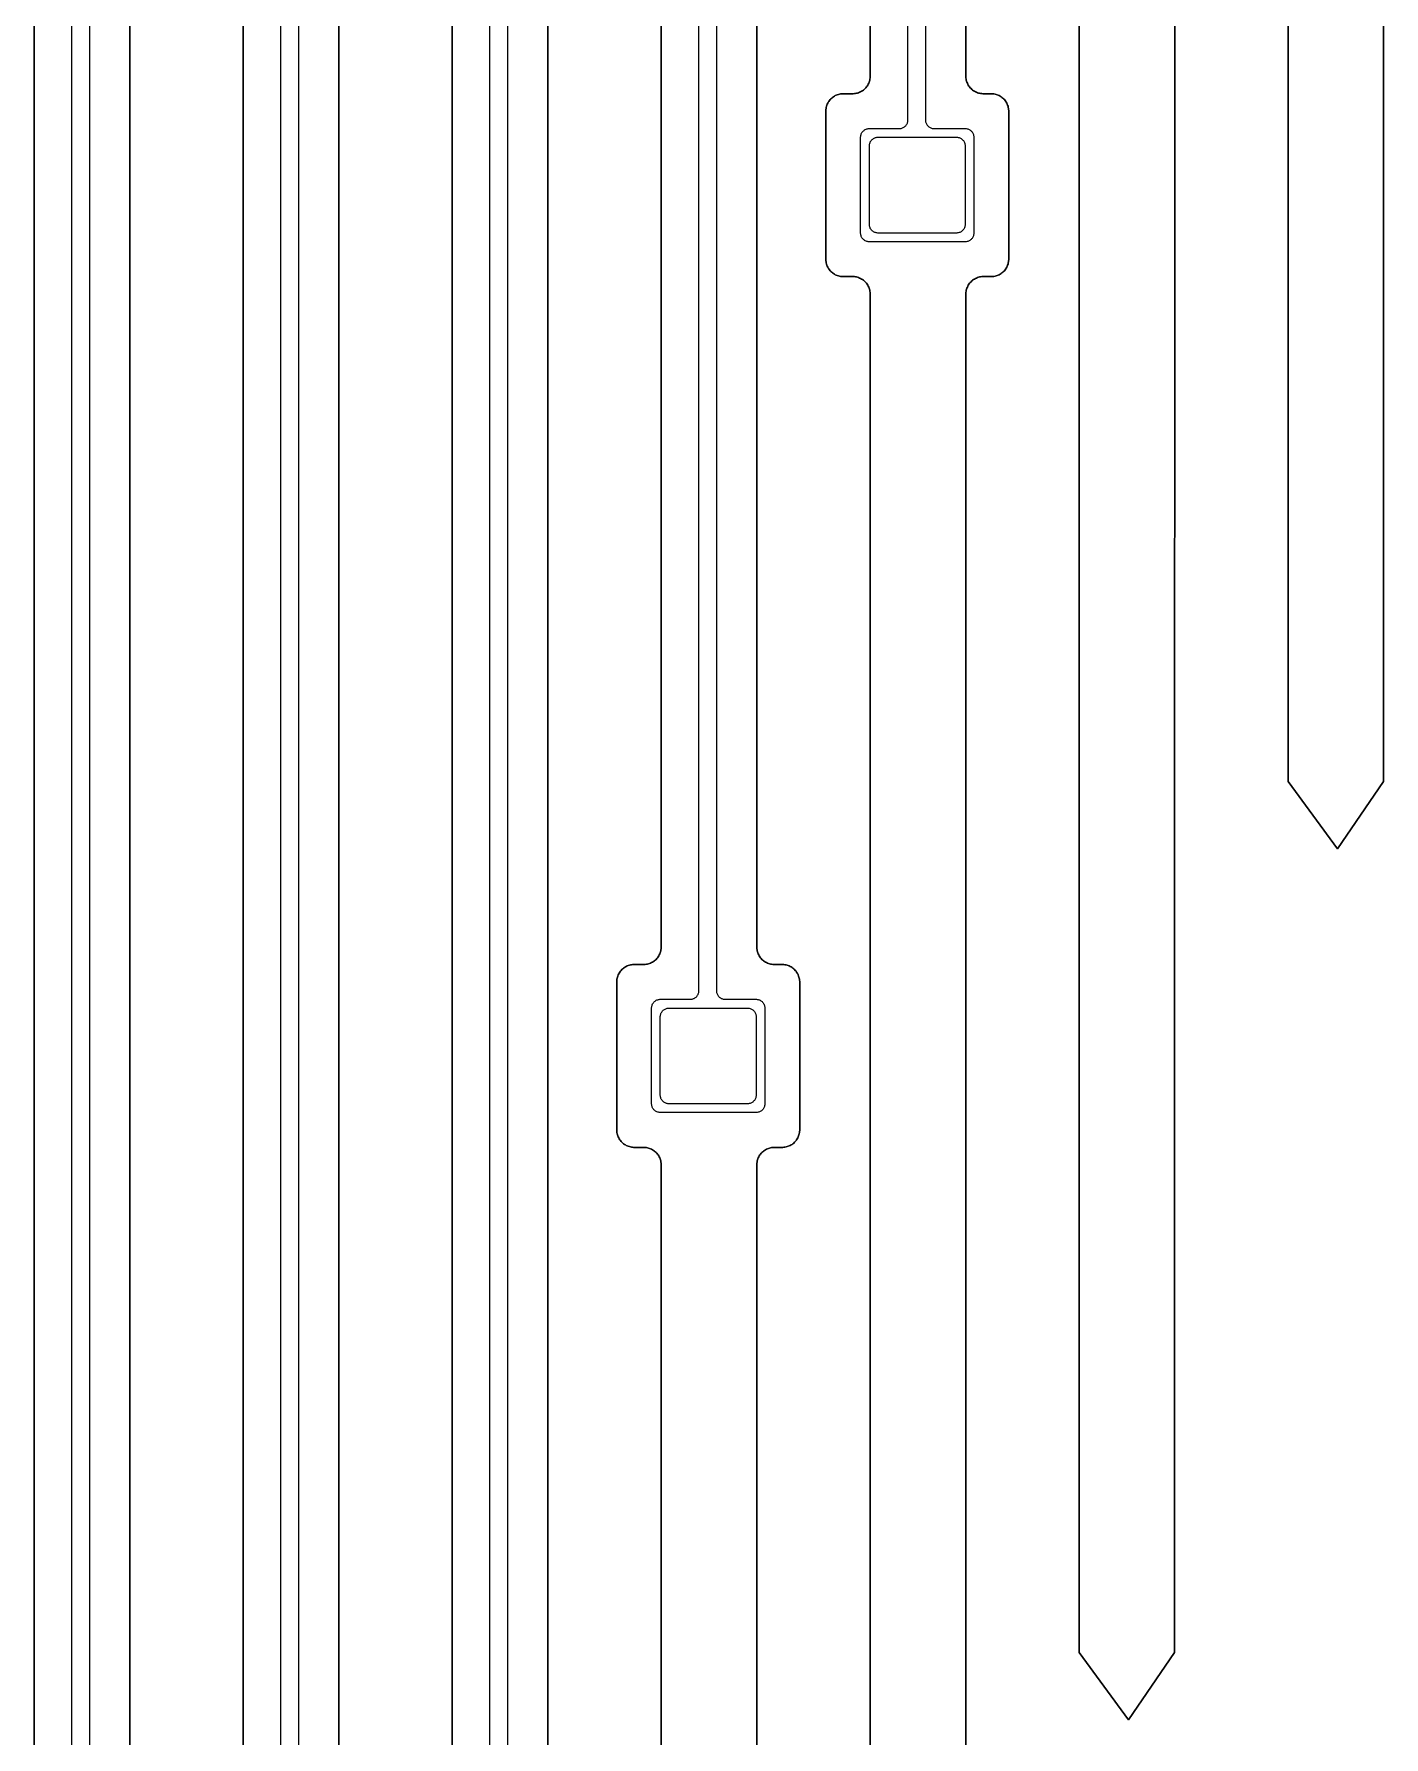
# Model space of a CAD drawing. Extents: x -2057 to 2225, y -44 to 31181.
# Drawn here: x 540.8 to 695.8, y 2661.5 to 2857.1 of the extents above; entities that cross this region are included whole.
import ezdxf

# ---------------------------------------------------------------- set-up
doc = ezdxf.new("R2010")
doc.units = 0
for name, color, linetype in [('electrode', 6, 'CONTINUOUS'), ('etching', 7, 'CONTINUOUS'), ('L3D0_etching3', 5, 'CONTINUOUS'), ('metalization', 8, 'CONTINUOUS'), ('polyimide', 9, 'CONTINUOUS')]:
    doc.layers.add(name, color=color, linetype=linetype)

msp = doc.modelspace()

# ---------------------------------------------------------------- linework, layer by layer
at = {"layer": 'electrode'}
for points in [[(637.66, 2834.247), (637.573, 2834.255), (637.487, 2834.27), (637.402, 2834.293), (637.32, 2834.323), (637.241, 2834.36), (637.166, 2834.403), (637.094, 2834.453), (637.027, 2834.509), (636.965, 2834.571), (636.909, 2834.638), (636.859, 2834.71), (636.816, 2834.785), (636.779, 2834.864), (636.749, 2834.946), (636.726, 2835.031), (636.711, 2835.117), (636.703, 2835.204), (636.703, 2844.291), (636.711, 2844.378), (636.726, 2844.464), (636.749, 2844.548), (636.779, 2844.63), (636.816, 2844.71), (636.859, 2844.785), (636.909, 2844.857), (636.965, 2844.924), (637.027, 2844.985), (637.094, 2845.042), (637.166, 2845.092), (637.241, 2845.135), (637.32, 2845.172), (637.402, 2845.202), (637.487, 2845.225), (637.573, 2845.24), (637.66, 2845.247), (646.747, 2845.247), (646.834, 2845.24), (646.92, 2845.225), (647.004, 2845.202), (647.086, 2845.172), (647.166, 2845.135), (647.241, 2845.092), (647.313, 2845.042), (647.38, 2844.985), (647.441, 2844.924), (647.498, 2844.857), (647.548, 2844.785), (647.591, 2844.71), (647.628, 2844.63), (647.658, 2844.548), (647.681, 2844.464), (647.696, 2844.378), (647.703, 2844.291), (647.703, 2835.204), (647.696, 2835.117), (647.681, 2835.031), (647.658, 2834.946), (647.628, 2834.864), (647.591, 2834.785), (647.548, 2834.71), (647.498, 2834.638), (647.441, 2834.571), (647.38, 2834.509), (647.313, 2834.453), (647.241, 2834.403), (647.166, 2834.36), (647.086, 2834.323), (647.004, 2834.293), (646.92, 2834.27), (646.834, 2834.255), (646.747, 2834.247)], [(613.66, 2734.247), (613.573, 2734.255), (613.487, 2734.27), (613.402, 2734.293), (613.32, 2734.323), (613.241, 2734.36), (613.166, 2734.403), (613.094, 2734.453), (613.027, 2734.509), (612.965, 2734.571), (612.909, 2734.638), (612.859, 2734.71), (612.816, 2734.785), (612.779, 2734.864), (612.749, 2734.946), (612.726, 2735.031), (612.711, 2735.117), (612.703, 2735.204), (612.703, 2744.291), (612.711, 2744.378), (612.726, 2744.464), (612.749, 2744.548), (612.779, 2744.63), (612.816, 2744.71), (612.859, 2744.785), (612.909, 2744.857), (612.965, 2744.924), (613.027, 2744.985), (613.094, 2745.042), (613.166, 2745.092), (613.241, 2745.135), (613.32, 2745.172), (613.402, 2745.202), (613.487, 2745.225), (613.573, 2745.24), (613.66, 2745.247), (622.747, 2745.247), (622.834, 2745.24), (622.92, 2745.225), (623.004, 2745.202), (623.086, 2745.172), (623.166, 2745.135), (623.241, 2745.092), (623.313, 2745.042), (623.38, 2744.985), (623.441, 2744.924), (623.498, 2744.857), (623.548, 2744.785), (623.591, 2744.71), (623.628, 2744.63), (623.658, 2744.548), (623.681, 2744.464), (623.696, 2744.378), (623.703, 2744.291), (623.703, 2735.204), (623.696, 2735.117), (623.681, 2735.031), (623.658, 2734.946), (623.628, 2734.864), (623.591, 2734.785), (623.548, 2734.71), (623.498, 2734.638), (623.441, 2734.571), (623.38, 2734.509), (623.313, 2734.453), (623.241, 2734.403), (623.166, 2734.36), (623.086, 2734.323), (623.004, 2734.293), (622.92, 2734.27), (622.834, 2734.255), (622.747, 2734.247)]]:
    msp.add_lwpolyline(points, close=True, dxfattribs=at)
at = {"layer": 'etching'}
for points in [[(540.792, 9035.371), (540.792, 2452.185)], [(551.792, 2452.185), (551.792, 9035.371)], [(564.792, 9035.371), (564.792, 2552.185)], [(575.792, 2552.185), (575.792, 9035.371)], [(588.792, 9035.371), (588.792, 2652.185)], [(599.792, 2652.185), (599.792, 9035.371)], [(612.792, 9035.371), (612.792, 2752.185), (612.784, 2752.059), (612.769, 2751.934), (612.745, 2751.811), (612.714, 2751.689), (612.675, 2751.57), (612.629, 2751.453), (612.575, 2751.339), (612.515, 2751.229), (612.447, 2751.123), (612.373, 2751.021), (612.293, 2750.924), (612.207, 2750.832), (612.116, 2750.746), (612.019, 2750.666), (611.917, 2750.592), (611.811, 2750.525), (611.701, 2750.465), (611.587, 2750.411), (611.47, 2750.365), (611.351, 2750.326), (611.229, 2750.295), (611.105, 2750.271), (610.981, 2750.255), (610.855, 2750.247), (609.641, 2750.247), (609.515, 2750.24), (609.39, 2750.224), (609.267, 2750.2), (609.145, 2750.169), (609.026, 2750.13), (608.909, 2750.084), (608.795, 2750.03), (608.685, 2749.97), (608.579, 2749.902), (608.477, 2749.828), (608.38, 2749.748), (608.288, 2749.662), (608.202, 2749.571), (608.122, 2749.474), (608.048, 2749.372), (607.981, 2749.266), (607.921, 2749.156), (607.867, 2749.042), (607.821, 2748.925), (607.782, 2748.806), (607.751, 2748.684), (607.727, 2748.56), (607.711, 2748.436), (607.703, 2748.31), (607.703, 2731.185), (607.711, 2731.059), (607.727, 2730.934), (607.751, 2730.811), (607.782, 2730.689), (607.821, 2730.57), (607.867, 2730.453), (607.921, 2730.339), (607.981, 2730.229), (608.048, 2730.123), (608.122, 2730.021), (608.202, 2729.924), (608.288, 2729.832), (608.38, 2729.746), (608.477, 2729.666), (608.579, 2729.592), (608.685, 2729.525), (608.795, 2729.465), (608.909, 2729.411), (609.026, 2729.365), (609.145, 2729.326), (609.267, 2729.295), (609.39, 2729.271), (609.515, 2729.255), (609.641, 2729.247), (610.855, 2729.247), (610.981, 2729.24), (611.105, 2729.224), (611.229, 2729.2), (611.351, 2729.169), (611.47, 2729.13), (611.587, 2729.084), (611.701, 2729.03), (611.811, 2728.97), (611.917, 2728.902), (612.019, 2728.828), (612.116, 2728.748), (612.207, 2728.662), (612.293, 2728.571), (612.373, 2728.474), (612.447, 2728.372), (612.515, 2728.266), (612.575, 2728.156), (612.629, 2728.042), (612.675, 2727.925), (612.714, 2727.806), (612.745, 2727.684), (612.769, 2727.56), (612.784, 2727.436), (612.792, 2727.31), (612.792, 2471.247)], [(623.754, 2471.247), (623.792, 2727.31), (623.8, 2727.436), (623.816, 2727.56), (623.84, 2727.684), (623.871, 2727.806), (623.91, 2727.925), (623.956, 2728.042), (624.009, 2728.156), (624.07, 2728.266), (624.137, 2728.372), (624.211, 2728.474), (624.291, 2728.571), (624.377, 2728.662), (624.469, 2728.748), (624.566, 2728.828), (624.668, 2728.902), (624.774, 2728.97), (624.884, 2729.03), (624.998, 2729.084), (625.114, 2729.13), (625.234, 2729.169), (625.356, 2729.2), (625.479, 2729.224), (625.604, 2729.24), (625.729, 2729.247), (626.766, 2729.247), (626.892, 2729.255), (627.016, 2729.271), (627.14, 2729.295), (627.262, 2729.326), (627.381, 2729.365), (627.498, 2729.411), (627.612, 2729.465), (627.722, 2729.525), (627.828, 2729.592), (627.93, 2729.666), (628.027, 2729.746), (628.118, 2729.832), (628.204, 2729.924), (628.284, 2730.021), (628.358, 2730.123), (628.426, 2730.229), (628.486, 2730.339), (628.54, 2730.453), (628.586, 2730.57), (628.625, 2730.689), (628.656, 2730.811), (628.68, 2730.934), (628.696, 2731.059), (628.703, 2731.185), (628.703, 2748.31), (628.696, 2748.436), (628.68, 2748.56), (628.656, 2748.684), (628.625, 2748.806), (628.586, 2748.925), (628.54, 2749.042), (628.486, 2749.156), (628.426, 2749.266), (628.358, 2749.372), (628.284, 2749.474), (628.204, 2749.571), (628.118, 2749.662), (628.027, 2749.748), (627.93, 2749.828), (627.828, 2749.902), (627.722, 2749.97), (627.612, 2750.03), (627.498, 2750.084), (627.381, 2750.13), (627.262, 2750.169), (627.14, 2750.2), (627.016, 2750.224), (626.892, 2750.24), (626.766, 2750.247), (625.729, 2750.247), (625.604, 2750.255), (625.479, 2750.271), (625.356, 2750.295), (625.234, 2750.326), (625.114, 2750.365), (624.998, 2750.411), (624.884, 2750.465), (624.774, 2750.525), (624.668, 2750.592), (624.566, 2750.666), (624.469, 2750.746), (624.377, 2750.832), (624.291, 2750.924), (624.211, 2751.021), (624.137, 2751.123), (624.07, 2751.229), (624.009, 2751.339), (623.956, 2751.453), (623.91, 2751.57), (623.871, 2751.689), (623.84, 2751.811), (623.816, 2751.934), (623.8, 2752.059), (623.792, 2752.185), (623.792, 9035.371)], [(636.792, 9035.371), (636.792, 2852.185), (636.784, 2852.059), (636.769, 2851.934), (636.745, 2851.811), (636.714, 2851.689), (636.675, 2851.57), (636.629, 2851.453), (636.575, 2851.339), (636.515, 2851.229), (636.447, 2851.123), (636.373, 2851.021), (636.293, 2850.924), (636.207, 2850.832), (636.116, 2850.746), (636.019, 2850.666), (635.917, 2850.592), (635.811, 2850.525), (635.701, 2850.465), (635.587, 2850.411), (635.47, 2850.365), (635.351, 2850.326), (635.229, 2850.295), (635.105, 2850.271), (634.981, 2850.255), (634.855, 2850.247), (633.641, 2850.247), (633.515, 2850.24), (633.39, 2850.224), (633.267, 2850.2), (633.145, 2850.169), (633.026, 2850.13), (632.909, 2850.084), (632.795, 2850.03), (632.685, 2849.97), (632.579, 2849.902), (632.477, 2849.828), (632.38, 2849.748), (632.288, 2849.662), (632.202, 2849.571), (632.122, 2849.474), (632.048, 2849.372), (631.981, 2849.266), (631.921, 2849.156), (631.867, 2849.042), (631.821, 2848.925), (631.782, 2848.806), (631.751, 2848.684), (631.727, 2848.56), (631.711, 2848.436), (631.703, 2848.31), (631.703, 2831.185), (631.711, 2831.059), (631.727, 2830.934), (631.751, 2830.811), (631.782, 2830.689), (631.821, 2830.57), (631.867, 2830.453), (631.921, 2830.339), (631.981, 2830.229), (632.048, 2830.123), (632.122, 2830.021), (632.202, 2829.924), (632.288, 2829.832), (632.38, 2829.746), (632.477, 2829.666), (632.579, 2829.592), (632.685, 2829.525), (632.795, 2829.465), (632.909, 2829.411), (633.026, 2829.365), (633.145, 2829.326), (633.267, 2829.295), (633.39, 2829.271), (633.515, 2829.255), (633.641, 2829.247), (634.855, 2829.247), (634.981, 2829.24), (635.105, 2829.224), (635.229, 2829.2), (635.351, 2829.169), (635.47, 2829.13), (635.587, 2829.084), (635.701, 2829.03), (635.811, 2828.97), (635.917, 2828.902), (636.019, 2828.828), (636.116, 2828.748), (636.207, 2828.662), (636.293, 2828.571), (636.373, 2828.474), (636.447, 2828.372), (636.515, 2828.266), (636.575, 2828.156), (636.629, 2828.042), (636.675, 2827.925), (636.714, 2827.806), (636.745, 2827.684), (636.769, 2827.56), (636.784, 2827.436), (636.792, 2827.31), (636.792, 2571.247)], [(647.754, 2571.247), (647.792, 2827.31), (647.8, 2827.436), (647.816, 2827.56), (647.84, 2827.684), (647.871, 2827.806), (647.91, 2827.925), (647.956, 2828.042), (648.009, 2828.156), (648.07, 2828.266), (648.137, 2828.372), (648.211, 2828.474), (648.291, 2828.571), (648.377, 2828.662), (648.469, 2828.748), (648.566, 2828.828), (648.668, 2828.902), (648.774, 2828.97), (648.884, 2829.03), (648.998, 2829.084), (649.114, 2829.13), (649.234, 2829.169), (649.356, 2829.2), (649.479, 2829.224), (649.604, 2829.24), (649.729, 2829.247), (650.766, 2829.247), (650.892, 2829.255), (651.016, 2829.271), (651.14, 2829.295), (651.262, 2829.326), (651.381, 2829.365), (651.498, 2829.411), (651.612, 2829.465), (651.722, 2829.525), (651.828, 2829.592), (651.93, 2829.666), (652.027, 2829.746), (652.118, 2829.832), (652.204, 2829.924), (652.284, 2830.021), (652.358, 2830.123), (652.426, 2830.229), (652.486, 2830.339), (652.54, 2830.453), (652.586, 2830.57), (652.625, 2830.689), (652.656, 2830.811), (652.68, 2830.934), (652.696, 2831.059), (652.703, 2831.185), (652.703, 2848.31), (652.696, 2848.436), (652.68, 2848.56), (652.656, 2848.684), (652.625, 2848.806), (652.586, 2848.925), (652.54, 2849.042), (652.486, 2849.156), (652.426, 2849.266), (652.358, 2849.372), (652.284, 2849.474), (652.204, 2849.571), (652.118, 2849.662), (652.027, 2849.748), (651.93, 2849.828), (651.828, 2849.902), (651.722, 2849.97), (651.612, 2850.03), (651.498, 2850.084), (651.381, 2850.13), (651.262, 2850.169), (651.14, 2850.2), (651.016, 2850.224), (650.892, 2850.24), (650.766, 2850.247), (649.729, 2850.247), (649.604, 2850.255), (649.479, 2850.271), (649.356, 2850.295), (649.234, 2850.326), (649.114, 2850.365), (648.998, 2850.411), (648.884, 2850.465), (648.774, 2850.525), (648.668, 2850.592), (648.566, 2850.666), (648.469, 2850.746), (648.377, 2850.832), (648.291, 2850.924), (648.211, 2851.021), (648.137, 2851.123), (648.07, 2851.229), (648.009, 2851.339), (647.956, 2851.453), (647.91, 2851.57), (647.871, 2851.689), (647.84, 2851.811), (647.816, 2851.934), (647.8, 2852.059), (647.792, 2852.185), (647.792, 9035.371)], [(684.792, 3027.31), (684.792, 2771.247), (690.472, 2763.52), (695.754, 2771.247), (695.792, 3027.31)], [(660.792, 2927.31), (660.792, 2671.247), (666.472, 2663.52), (671.754, 2671.247), (671.792, 2927.31)]]:
    msp.add_lwpolyline(points, dxfattribs=at)
at = {"layer": 'L3D0_etching3'}
for points in [[(540.792, 9035.371), (540.792, 2452.185)], [(551.792, 2452.185), (551.792, 9035.371)], [(564.792, 9035.371), (564.792, 2552.185)], [(575.792, 2552.185), (575.792, 9035.371)], [(588.792, 9035.371), (588.792, 2652.185)], [(599.792, 2652.185), (599.792, 9035.371)], [(612.792, 9035.371), (612.792, 2752.185), (612.784, 2752.059), (612.769, 2751.934), (612.745, 2751.811), (612.714, 2751.689), (612.675, 2751.57), (612.629, 2751.453), (612.575, 2751.339), (612.515, 2751.229), (612.447, 2751.123), (612.373, 2751.021), (612.293, 2750.924), (612.207, 2750.832), (612.116, 2750.746), (612.019, 2750.666), (611.917, 2750.592), (611.811, 2750.525), (611.701, 2750.465), (611.587, 2750.411), (611.47, 2750.365), (611.351, 2750.326), (611.229, 2750.295), (611.105, 2750.271), (610.981, 2750.255), (610.855, 2750.247), (609.641, 2750.247), (609.515, 2750.24), (609.39, 2750.224), (609.267, 2750.2), (609.145, 2750.169), (609.026, 2750.13), (608.909, 2750.084), (608.795, 2750.03), (608.685, 2749.97), (608.579, 2749.902), (608.477, 2749.828), (608.38, 2749.748), (608.288, 2749.662), (608.202, 2749.571), (608.122, 2749.474), (608.048, 2749.372), (607.981, 2749.266), (607.921, 2749.156), (607.867, 2749.042), (607.821, 2748.925), (607.782, 2748.806), (607.751, 2748.684), (607.727, 2748.56), (607.711, 2748.436), (607.703, 2748.31), (607.703, 2731.185), (607.711, 2731.059), (607.727, 2730.934), (607.751, 2730.811), (607.782, 2730.689), (607.821, 2730.57), (607.867, 2730.453), (607.921, 2730.339), (607.981, 2730.229), (608.048, 2730.123), (608.122, 2730.021), (608.202, 2729.924), (608.288, 2729.832), (608.38, 2729.746), (608.477, 2729.666), (608.579, 2729.592), (608.685, 2729.525), (608.795, 2729.465), (608.909, 2729.411), (609.026, 2729.365), (609.145, 2729.326), (609.267, 2729.295), (609.39, 2729.271), (609.515, 2729.255), (609.641, 2729.247), (610.855, 2729.247), (610.981, 2729.24), (611.105, 2729.224), (611.229, 2729.2), (611.351, 2729.169), (611.47, 2729.13), (611.587, 2729.084), (611.701, 2729.03), (611.811, 2728.97), (611.917, 2728.902), (612.019, 2728.828), (612.116, 2728.748), (612.207, 2728.662), (612.293, 2728.571), (612.373, 2728.474), (612.447, 2728.372), (612.515, 2728.266), (612.575, 2728.156), (612.629, 2728.042), (612.675, 2727.925), (612.714, 2727.806), (612.745, 2727.684), (612.769, 2727.56), (612.784, 2727.436), (612.792, 2727.31), (612.792, 2471.247)], [(623.754, 2471.247), (623.792, 2727.31), (623.8, 2727.436), (623.816, 2727.56), (623.84, 2727.684), (623.871, 2727.806), (623.91, 2727.925), (623.956, 2728.042), (624.009, 2728.156), (624.07, 2728.266), (624.137, 2728.372), (624.211, 2728.474), (624.291, 2728.571), (624.377, 2728.662), (624.469, 2728.748), (624.566, 2728.828), (624.668, 2728.902), (624.774, 2728.97), (624.884, 2729.03), (624.998, 2729.084), (625.114, 2729.13), (625.234, 2729.169), (625.356, 2729.2), (625.479, 2729.224), (625.604, 2729.24), (625.729, 2729.247), (626.766, 2729.247), (626.892, 2729.255), (627.016, 2729.271), (627.14, 2729.295), (627.262, 2729.326), (627.381, 2729.365), (627.498, 2729.411), (627.612, 2729.465), (627.722, 2729.525), (627.828, 2729.592), (627.93, 2729.666), (628.027, 2729.746), (628.118, 2729.832), (628.204, 2729.924), (628.284, 2730.021), (628.358, 2730.123), (628.426, 2730.229), (628.486, 2730.339), (628.54, 2730.453), (628.586, 2730.57), (628.625, 2730.689), (628.656, 2730.811), (628.68, 2730.934), (628.696, 2731.059), (628.703, 2731.185), (628.703, 2748.31), (628.696, 2748.436), (628.68, 2748.56), (628.656, 2748.684), (628.625, 2748.806), (628.586, 2748.925), (628.54, 2749.042), (628.486, 2749.156), (628.426, 2749.266), (628.358, 2749.372), (628.284, 2749.474), (628.204, 2749.571), (628.118, 2749.662), (628.027, 2749.748), (627.93, 2749.828), (627.828, 2749.902), (627.722, 2749.97), (627.612, 2750.03), (627.498, 2750.084), (627.381, 2750.13), (627.262, 2750.169), (627.14, 2750.2), (627.016, 2750.224), (626.892, 2750.24), (626.766, 2750.247), (625.729, 2750.247), (625.604, 2750.255), (625.479, 2750.271), (625.356, 2750.295), (625.234, 2750.326), (625.114, 2750.365), (624.998, 2750.411), (624.884, 2750.465), (624.774, 2750.525), (624.668, 2750.592), (624.566, 2750.666), (624.469, 2750.746), (624.377, 2750.832), (624.291, 2750.924), (624.211, 2751.021), (624.137, 2751.123), (624.07, 2751.229), (624.009, 2751.339), (623.956, 2751.453), (623.91, 2751.57), (623.871, 2751.689), (623.84, 2751.811), (623.816, 2751.934), (623.8, 2752.059), (623.792, 2752.185), (623.792, 9035.371)], [(636.792, 9035.371), (636.792, 2852.185), (636.784, 2852.059), (636.769, 2851.934), (636.745, 2851.811), (636.714, 2851.689), (636.675, 2851.57), (636.629, 2851.453), (636.575, 2851.339), (636.515, 2851.229), (636.447, 2851.123), (636.373, 2851.021), (636.293, 2850.924), (636.207, 2850.832), (636.116, 2850.746), (636.019, 2850.666), (635.917, 2850.592), (635.811, 2850.525), (635.701, 2850.465), (635.587, 2850.411), (635.47, 2850.365), (635.351, 2850.326), (635.229, 2850.295), (635.105, 2850.271), (634.981, 2850.255), (634.855, 2850.247), (633.641, 2850.247), (633.515, 2850.24), (633.39, 2850.224), (633.267, 2850.2), (633.145, 2850.169), (633.026, 2850.13), (632.909, 2850.084), (632.795, 2850.03), (632.685, 2849.97), (632.579, 2849.902), (632.477, 2849.828), (632.38, 2849.748), (632.288, 2849.662), (632.202, 2849.571), (632.122, 2849.474), (632.048, 2849.372), (631.981, 2849.266), (631.921, 2849.156), (631.867, 2849.042), (631.821, 2848.925), (631.782, 2848.806), (631.751, 2848.684), (631.727, 2848.56), (631.711, 2848.436), (631.703, 2848.31), (631.703, 2831.185), (631.711, 2831.059), (631.727, 2830.934), (631.751, 2830.811), (631.782, 2830.689), (631.821, 2830.57), (631.867, 2830.453), (631.921, 2830.339), (631.981, 2830.229), (632.048, 2830.123), (632.122, 2830.021), (632.202, 2829.924), (632.288, 2829.832), (632.38, 2829.746), (632.477, 2829.666), (632.579, 2829.592), (632.685, 2829.525), (632.795, 2829.465), (632.909, 2829.411), (633.026, 2829.365), (633.145, 2829.326), (633.267, 2829.295), (633.39, 2829.271), (633.515, 2829.255), (633.641, 2829.247), (634.855, 2829.247), (634.981, 2829.24), (635.105, 2829.224), (635.229, 2829.2), (635.351, 2829.169), (635.47, 2829.13), (635.587, 2829.084), (635.701, 2829.03), (635.811, 2828.97), (635.917, 2828.902), (636.019, 2828.828), (636.116, 2828.748), (636.207, 2828.662), (636.293, 2828.571), (636.373, 2828.474), (636.447, 2828.372), (636.515, 2828.266), (636.575, 2828.156), (636.629, 2828.042), (636.675, 2827.925), (636.714, 2827.806), (636.745, 2827.684), (636.769, 2827.56), (636.784, 2827.436), (636.792, 2827.31), (636.792, 2571.247)], [(647.754, 2571.247), (647.792, 2827.31), (647.8, 2827.436), (647.816, 2827.56), (647.84, 2827.684), (647.871, 2827.806), (647.91, 2827.925), (647.956, 2828.042), (648.009, 2828.156), (648.07, 2828.266), (648.137, 2828.372), (648.211, 2828.474), (648.291, 2828.571), (648.377, 2828.662), (648.469, 2828.748), (648.566, 2828.828), (648.668, 2828.902), (648.774, 2828.97), (648.884, 2829.03), (648.998, 2829.084), (649.114, 2829.13), (649.234, 2829.169), (649.356, 2829.2), (649.479, 2829.224), (649.604, 2829.24), (649.729, 2829.247), (650.766, 2829.247), (650.892, 2829.255), (651.016, 2829.271), (651.14, 2829.295), (651.262, 2829.326), (651.381, 2829.365), (651.498, 2829.411), (651.612, 2829.465), (651.722, 2829.525), (651.828, 2829.592), (651.93, 2829.666), (652.027, 2829.746), (652.118, 2829.832), (652.204, 2829.924), (652.284, 2830.021), (652.358, 2830.123), (652.426, 2830.229), (652.486, 2830.339), (652.54, 2830.453), (652.586, 2830.57), (652.625, 2830.689), (652.656, 2830.811), (652.68, 2830.934), (652.696, 2831.059), (652.703, 2831.185), (652.703, 2848.31), (652.696, 2848.436), (652.68, 2848.56), (652.656, 2848.684), (652.625, 2848.806), (652.586, 2848.925), (652.54, 2849.042), (652.486, 2849.156), (652.426, 2849.266), (652.358, 2849.372), (652.284, 2849.474), (652.204, 2849.571), (652.118, 2849.662), (652.027, 2849.748), (651.93, 2849.828), (651.828, 2849.902), (651.722, 2849.97), (651.612, 2850.03), (651.498, 2850.084), (651.381, 2850.13), (651.262, 2850.169), (651.14, 2850.2), (651.016, 2850.224), (650.892, 2850.24), (650.766, 2850.247), (649.729, 2850.247), (649.604, 2850.255), (649.479, 2850.271), (649.356, 2850.295), (649.234, 2850.326), (649.114, 2850.365), (648.998, 2850.411), (648.884, 2850.465), (648.774, 2850.525), (648.668, 2850.592), (648.566, 2850.666), (648.469, 2850.746), (648.377, 2850.832), (648.291, 2850.924), (648.211, 2851.021), (648.137, 2851.123), (648.07, 2851.229), (648.009, 2851.339), (647.956, 2851.453), (647.91, 2851.57), (647.871, 2851.689), (647.84, 2851.811), (647.816, 2851.934), (647.8, 2852.059), (647.792, 2852.185), (647.792, 9035.371)], [(684.792, 3027.31), (684.792, 2771.247), (690.472, 2763.52), (695.754, 2771.247), (695.792, 3027.31)], [(660.792, 2927.31), (660.792, 2671.247), (666.472, 2663.52), (671.754, 2671.247), (671.792, 2927.31)]]:
    msp.add_lwpolyline(points, dxfattribs=at)
at = {"layer": 'metalization'}
for points in [[(545.142, 2447.204), (545.142, 9040.22)], [(547.142, 9040.22), (547.142, 2447.204)], [(569.142, 2547.204), (569.142, 9040.22)], [(571.142, 9040.22), (571.142, 2547.204)], [(593.142, 2647.204), (593.142, 9040.22)], [(595.142, 9040.22), (595.142, 2647.204)], [(619.142, 9040.22), (619.142, 2747.204), (619.15, 2747.117), (619.165, 2747.031), (619.188, 2746.946), (619.218, 2746.864), (619.254, 2746.785), (619.298, 2746.71), (619.348, 2746.638), (619.404, 2746.571), (619.466, 2746.509), (619.533, 2746.453), (619.604, 2746.403), (619.68, 2746.36), (619.759, 2746.323), (619.841, 2746.293), (619.926, 2746.27), (620.012, 2746.255), (620.099, 2746.247), (623.747, 2746.247), (623.834, 2746.24), (623.92, 2746.225), (624.004, 2746.202), (624.086, 2746.172), (624.166, 2746.135), (624.241, 2746.092), (624.313, 2746.042), (624.38, 2745.985), (624.441, 2745.924), (624.498, 2745.857), (624.548, 2745.785), (624.591, 2745.71), (624.628, 2745.63), (624.658, 2745.548), (624.681, 2745.464), (624.696, 2745.378), (624.703, 2745.291), (624.703, 2734.204), (624.696, 2734.117), (624.681, 2734.031), (624.658, 2733.946), (624.628, 2733.864), (624.591, 2733.785), (624.548, 2733.71), (624.498, 2733.638), (624.441, 2733.571), (624.38, 2733.509), (624.313, 2733.453), (624.241, 2733.403), (624.166, 2733.36), (624.086, 2733.323), (624.004, 2733.293), (623.92, 2733.27), (623.834, 2733.255), (623.747, 2733.247), (612.66, 2733.247), (612.573, 2733.255), (612.487, 2733.27), (612.402, 2733.293), (612.32, 2733.323), (612.241, 2733.36), (612.166, 2733.403), (612.094, 2733.453), (612.027, 2733.509), (611.965, 2733.571), (611.909, 2733.638), (611.859, 2733.71), (611.816, 2733.785), (611.779, 2733.864), (611.749, 2733.946), (611.726, 2734.031), (611.711, 2734.117), (611.703, 2734.204), (611.703, 2745.291), (611.711, 2745.378), (611.726, 2745.464), (611.749, 2745.548), (611.779, 2745.63), (611.816, 2745.71), (611.859, 2745.785), (611.909, 2745.857), (611.965, 2745.924), (612.027, 2745.985), (612.094, 2746.042), (612.166, 2746.092), (612.241, 2746.135), (612.32, 2746.172), (612.402, 2746.202), (612.487, 2746.225), (612.573, 2746.24), (612.66, 2746.247), (616.186, 2746.247), (616.273, 2746.255), (616.359, 2746.27), (616.443, 2746.293), (616.525, 2746.323), (616.604, 2746.36), (616.68, 2746.403), (616.752, 2746.453), (616.819, 2746.509), (616.88, 2746.571), (616.936, 2746.638), (616.986, 2746.71), (617.03, 2746.785), (617.067, 2746.864), (617.097, 2746.946), (617.12, 2747.031), (617.135, 2747.117), (617.142, 2747.204), (617.142, 9040.22)], [(643.142, 9040.22), (643.142, 2847.204), (643.15, 2847.117), (643.165, 2847.031), (643.188, 2846.946), (643.218, 2846.864), (643.254, 2846.785), (643.298, 2846.71), (643.348, 2846.638), (643.404, 2846.571), (643.466, 2846.509), (643.533, 2846.453), (643.604, 2846.403), (643.68, 2846.36), (643.759, 2846.323), (643.841, 2846.293), (643.926, 2846.27), (644.012, 2846.255), (644.099, 2846.247), (647.747, 2846.247), (647.834, 2846.24), (647.92, 2846.225), (648.004, 2846.202), (648.086, 2846.172), (648.166, 2846.135), (648.241, 2846.092), (648.313, 2846.042), (648.38, 2845.985), (648.441, 2845.924), (648.498, 2845.857), (648.548, 2845.785), (648.591, 2845.71), (648.628, 2845.63), (648.658, 2845.548), (648.681, 2845.464), (648.696, 2845.378), (648.703, 2845.291), (648.703, 2834.204), (648.696, 2834.117), (648.681, 2834.031), (648.658, 2833.946), (648.628, 2833.864), (648.591, 2833.785), (648.548, 2833.71), (648.498, 2833.638), (648.441, 2833.571), (648.38, 2833.509), (648.313, 2833.453), (648.241, 2833.403), (648.166, 2833.36), (648.086, 2833.323), (648.004, 2833.293), (647.92, 2833.27), (647.834, 2833.255), (647.747, 2833.247), (636.66, 2833.247), (636.573, 2833.255), (636.487, 2833.27), (636.402, 2833.293), (636.32, 2833.323), (636.241, 2833.36), (636.166, 2833.403), (636.094, 2833.453), (636.027, 2833.509), (635.965, 2833.571), (635.909, 2833.638), (635.859, 2833.71), (635.816, 2833.785), (635.779, 2833.864), (635.749, 2833.946), (635.726, 2834.031), (635.711, 2834.117), (635.703, 2834.204), (635.703, 2845.291), (635.711, 2845.378), (635.726, 2845.464), (635.749, 2845.548), (635.779, 2845.63), (635.816, 2845.71), (635.859, 2845.785), (635.909, 2845.857), (635.965, 2845.924), (636.027, 2845.985), (636.094, 2846.042), (636.166, 2846.092), (636.241, 2846.135), (636.32, 2846.172), (636.402, 2846.202), (636.487, 2846.225), (636.573, 2846.24), (636.66, 2846.247), (640.186, 2846.247), (640.273, 2846.255), (640.359, 2846.27), (640.443, 2846.293), (640.525, 2846.323), (640.604, 2846.36), (640.68, 2846.403), (640.752, 2846.453), (640.819, 2846.509), (640.88, 2846.571), (640.936, 2846.638), (640.986, 2846.71), (641.03, 2846.785), (641.067, 2846.864), (641.097, 2846.946), (641.12, 2847.031), (641.135, 2847.117), (641.142, 2847.204), (641.142, 9040.22)]]:
    msp.add_lwpolyline(points, dxfattribs=at)
at = {"layer": 'polyimide'}
for points in [[(540.792, 2452.185), (540.792, 9035.371)], [(540.792, 9035.371), (540.792, 2452.185)], [(551.792, 9035.371), (551.792, 2452.185)], [(551.792, 2452.185), (551.792, 9035.371)], [(564.792, 2552.185), (564.792, 9035.371)], [(564.792, 9035.371), (564.792, 2552.185)], [(575.792, 9035.371), (575.792, 2552.185)], [(575.792, 2552.185), (575.792, 9035.371)], [(588.792, 2652.185), (588.792, 9035.371)], [(588.792, 9035.371), (588.792, 2652.185)], [(599.792, 9035.371), (599.792, 2652.185)], [(599.792, 2652.185), (599.792, 9035.371)], [(612.792, 2471.247), (612.792, 2727.31), (612.784, 2727.436), (612.769, 2727.56), (612.745, 2727.684), (612.714, 2727.806), (612.675, 2727.925), (612.629, 2728.042), (612.575, 2728.156), (612.515, 2728.266), (612.447, 2728.372), (612.373, 2728.474), (612.293, 2728.571), (612.207, 2728.662), (612.116, 2728.748), (612.019, 2728.828), (611.917, 2728.902), (611.811, 2728.97), (611.701, 2729.03), (611.587, 2729.084), (611.47, 2729.13), (611.351, 2729.169), (611.229, 2729.2), (611.105, 2729.224), (610.981, 2729.24), (610.855, 2729.247), (609.641, 2729.247), (609.515, 2729.255), (609.39, 2729.271), (609.267, 2729.295), (609.145, 2729.326), (609.026, 2729.365), (608.909, 2729.411), (608.795, 2729.465), (608.685, 2729.525), (608.579, 2729.592), (608.477, 2729.666), (608.38, 2729.746), (608.288, 2729.832), (608.202, 2729.924), (608.122, 2730.021), (608.048, 2730.123), (607.981, 2730.229), (607.921, 2730.339), (607.867, 2730.453), (607.821, 2730.57), (607.782, 2730.689), (607.751, 2730.811), (607.727, 2730.934), (607.711, 2731.059), (607.703, 2731.185), (607.703, 2748.31), (607.711, 2748.436), (607.727, 2748.56), (607.751, 2748.684), (607.782, 2748.806), (607.821, 2748.925), (607.867, 2749.042), (607.921, 2749.156), (607.981, 2749.266), (608.048, 2749.372), (608.122, 2749.474), (608.202, 2749.571), (608.288, 2749.662), (608.38, 2749.748), (608.477, 2749.828), (608.579, 2749.902), (608.685, 2749.97), (608.795, 2750.03), (608.909, 2750.084), (609.026, 2750.13), (609.145, 2750.169), (609.267, 2750.2), (609.39, 2750.224), (609.515, 2750.24), (609.641, 2750.247), (610.855, 2750.247), (610.981, 2750.255), (611.105, 2750.271), (611.229, 2750.295), (611.351, 2750.326), (611.47, 2750.365), (611.587, 2750.411), (611.701, 2750.465), (611.811, 2750.525), (611.917, 2750.592), (612.019, 2750.666), (612.116, 2750.746), (612.207, 2750.832), (612.293, 2750.924), (612.373, 2751.021), (612.447, 2751.123), (612.515, 2751.229), (612.575, 2751.339), (612.629, 2751.453), (612.675, 2751.57), (612.714, 2751.689), (612.745, 2751.811), (612.769, 2751.934), (612.784, 2752.059), (612.792, 2752.185), (612.792, 9035.371)], [(612.792, 9035.371), (612.792, 2752.185), (612.784, 2752.059), (612.769, 2751.934), (612.745, 2751.811), (612.714, 2751.689), (612.675, 2751.57), (612.629, 2751.453), (612.575, 2751.339), (612.515, 2751.229), (612.447, 2751.123), (612.373, 2751.021), (612.293, 2750.924), (612.207, 2750.832), (612.116, 2750.746), (612.019, 2750.666), (611.917, 2750.592), (611.811, 2750.525), (611.701, 2750.465), (611.587, 2750.411), (611.47, 2750.365), (611.351, 2750.326), (611.229, 2750.295), (611.105, 2750.271), (610.981, 2750.255), (610.855, 2750.247), (609.641, 2750.247), (609.515, 2750.24), (609.39, 2750.224), (609.267, 2750.2), (609.145, 2750.169), (609.026, 2750.13), (608.909, 2750.084), (608.795, 2750.03), (608.685, 2749.97), (608.579, 2749.902), (608.477, 2749.828), (608.38, 2749.748), (608.288, 2749.662), (608.202, 2749.571), (608.122, 2749.474), (608.048, 2749.372), (607.981, 2749.266), (607.921, 2749.156), (607.867, 2749.042), (607.821, 2748.925), (607.782, 2748.806), (607.751, 2748.684), (607.727, 2748.56), (607.711, 2748.436), (607.703, 2748.31), (607.703, 2731.185), (607.711, 2731.059), (607.727, 2730.934), (607.751, 2730.811), (607.782, 2730.689), (607.821, 2730.57), (607.867, 2730.453), (607.921, 2730.339), (607.981, 2730.229), (608.048, 2730.123), (608.122, 2730.021), (608.202, 2729.924), (608.288, 2729.832), (608.38, 2729.746), (608.477, 2729.666), (608.579, 2729.592), (608.685, 2729.525), (608.795, 2729.465), (608.909, 2729.411), (609.026, 2729.365), (609.145, 2729.326), (609.267, 2729.295), (609.39, 2729.271), (609.515, 2729.255), (609.641, 2729.247), (610.855, 2729.247), (610.981, 2729.24), (611.105, 2729.224), (611.229, 2729.2), (611.351, 2729.169), (611.47, 2729.13), (611.587, 2729.084), (611.701, 2729.03), (611.811, 2728.97), (611.917, 2728.902), (612.019, 2728.828), (612.116, 2728.748), (612.207, 2728.662), (612.293, 2728.571), (612.373, 2728.474), (612.447, 2728.372), (612.515, 2728.266), (612.575, 2728.156), (612.629, 2728.042), (612.675, 2727.925), (612.714, 2727.806), (612.745, 2727.684), (612.769, 2727.56), (612.784, 2727.436), (612.792, 2727.31), (612.792, 2471.247)], [(623.792, 9035.371), (623.792, 2752.185), (623.8, 2752.059), (623.816, 2751.934), (623.84, 2751.811), (623.871, 2751.689), (623.91, 2751.57), (623.956, 2751.453), (624.009, 2751.339), (624.07, 2751.229), (624.137, 2751.123), (624.211, 2751.021), (624.291, 2750.924), (624.377, 2750.832), (624.469, 2750.746), (624.566, 2750.666), (624.668, 2750.592), (624.774, 2750.525), (624.884, 2750.465), (624.998, 2750.411), (625.114, 2750.365), (625.234, 2750.326), (625.356, 2750.295), (625.479, 2750.271), (625.604, 2750.255), (625.729, 2750.247), (626.766, 2750.247), (626.892, 2750.24), (627.016, 2750.224), (627.14, 2750.2), (627.262, 2750.169), (627.381, 2750.13), (627.498, 2750.084), (627.612, 2750.03), (627.722, 2749.97), (627.828, 2749.902), (627.93, 2749.828), (628.027, 2749.748), (628.118, 2749.662), (628.204, 2749.571), (628.284, 2749.474), (628.358, 2749.372), (628.426, 2749.266), (628.486, 2749.156), (628.54, 2749.042), (628.586, 2748.925), (628.625, 2748.806), (628.656, 2748.684), (628.68, 2748.56), (628.696, 2748.436), (628.703, 2748.31), (628.703, 2731.185), (628.696, 2731.059), (628.68, 2730.934), (628.656, 2730.811), (628.625, 2730.689), (628.586, 2730.57), (628.54, 2730.453), (628.486, 2730.339), (628.426, 2730.229), (628.358, 2730.123), (628.284, 2730.021), (628.204, 2729.924), (628.118, 2729.832), (628.027, 2729.746), (627.93, 2729.666), (627.828, 2729.592), (627.722, 2729.525), (627.612, 2729.465), (627.498, 2729.411), (627.381, 2729.365), (627.262, 2729.326), (627.14, 2729.295), (627.016, 2729.271), (626.892, 2729.255), (626.766, 2729.247), (625.729, 2729.247), (625.604, 2729.24), (625.479, 2729.224), (625.356, 2729.2), (625.234, 2729.169), (625.114, 2729.13), (624.998, 2729.084), (624.884, 2729.03), (624.774, 2728.97), (624.668, 2728.902), (624.566, 2728.828), (624.469, 2728.748), (624.377, 2728.662), (624.291, 2728.571), (624.211, 2728.474), (624.137, 2728.372), (624.07, 2728.266), (624.009, 2728.156), (623.956, 2728.042), (623.91, 2727.925), (623.871, 2727.806), (623.84, 2727.684), (623.816, 2727.56), (623.8, 2727.436), (623.792, 2727.31), (623.754, 2471.247)], [(623.754, 2471.247), (623.792, 2727.31), (623.8, 2727.436), (623.816, 2727.56), (623.84, 2727.684), (623.871, 2727.806), (623.91, 2727.925), (623.956, 2728.042), (624.009, 2728.156), (624.07, 2728.266), (624.137, 2728.372), (624.211, 2728.474), (624.291, 2728.571), (624.377, 2728.662), (624.469, 2728.748), (624.566, 2728.828), (624.668, 2728.902), (624.774, 2728.97), (624.884, 2729.03), (624.998, 2729.084), (625.114, 2729.13), (625.234, 2729.169), (625.356, 2729.2), (625.479, 2729.224), (625.604, 2729.24), (625.729, 2729.247), (626.766, 2729.247), (626.892, 2729.255), (627.016, 2729.271), (627.14, 2729.295), (627.262, 2729.326), (627.381, 2729.365), (627.498, 2729.411), (627.612, 2729.465), (627.722, 2729.525), (627.828, 2729.592), (627.93, 2729.666), (628.027, 2729.746), (628.118, 2729.832), (628.204, 2729.924), (628.284, 2730.021), (628.358, 2730.123), (628.426, 2730.229), (628.486, 2730.339), (628.54, 2730.453), (628.586, 2730.57), (628.625, 2730.689), (628.656, 2730.811), (628.68, 2730.934), (628.696, 2731.059), (628.703, 2731.185), (628.703, 2748.31), (628.696, 2748.436), (628.68, 2748.56), (628.656, 2748.684), (628.625, 2748.806), (628.586, 2748.925), (628.54, 2749.042), (628.486, 2749.156), (628.426, 2749.266), (628.358, 2749.372), (628.284, 2749.474), (628.204, 2749.571), (628.118, 2749.662), (628.027, 2749.748), (627.93, 2749.828), (627.828, 2749.902), (627.722, 2749.97), (627.612, 2750.03), (627.498, 2750.084), (627.381, 2750.13), (627.262, 2750.169), (627.14, 2750.2), (627.016, 2750.224), (626.892, 2750.24), (626.766, 2750.247), (625.729, 2750.247), (625.604, 2750.255), (625.479, 2750.271), (625.356, 2750.295), (625.234, 2750.326), (625.114, 2750.365), (624.998, 2750.411), (624.884, 2750.465), (624.774, 2750.525), (624.668, 2750.592), (624.566, 2750.666), (624.469, 2750.746), (624.377, 2750.832), (624.291, 2750.924), (624.211, 2751.021), (624.137, 2751.123), (624.07, 2751.229), (624.009, 2751.339), (623.956, 2751.453), (623.91, 2751.57), (623.871, 2751.689), (623.84, 2751.811), (623.816, 2751.934), (623.8, 2752.059), (623.792, 2752.185), (623.792, 9035.371)], [(636.792, 2571.247), (636.792, 2827.31), (636.784, 2827.436), (636.769, 2827.56), (636.745, 2827.684), (636.714, 2827.806), (636.675, 2827.925), (636.629, 2828.042), (636.575, 2828.156), (636.515, 2828.266), (636.447, 2828.372), (636.373, 2828.474), (636.293, 2828.571), (636.207, 2828.662), (636.116, 2828.748), (636.019, 2828.828), (635.917, 2828.902), (635.811, 2828.97), (635.701, 2829.03), (635.587, 2829.084), (635.47, 2829.13), (635.351, 2829.169), (635.229, 2829.2), (635.105, 2829.224), (634.981, 2829.24), (634.855, 2829.247), (633.641, 2829.247), (633.515, 2829.255), (633.39, 2829.271), (633.267, 2829.295), (633.145, 2829.326), (633.026, 2829.365), (632.909, 2829.411), (632.795, 2829.465), (632.685, 2829.525), (632.579, 2829.592), (632.477, 2829.666), (632.38, 2829.746), (632.288, 2829.832), (632.202, 2829.924), (632.122, 2830.021), (632.048, 2830.123), (631.981, 2830.229), (631.921, 2830.339), (631.867, 2830.453), (631.821, 2830.57), (631.782, 2830.689), (631.751, 2830.811), (631.727, 2830.934), (631.711, 2831.059), (631.703, 2831.185), (631.703, 2848.31), (631.711, 2848.436), (631.727, 2848.56), (631.751, 2848.684), (631.782, 2848.806), (631.821, 2848.925), (631.867, 2849.042), (631.921, 2849.156), (631.981, 2849.266), (632.048, 2849.372), (632.122, 2849.474), (632.202, 2849.571), (632.288, 2849.662), (632.38, 2849.748), (632.477, 2849.828), (632.579, 2849.902), (632.685, 2849.97), (632.795, 2850.03), (632.909, 2850.084), (633.026, 2850.13), (633.145, 2850.169), (633.267, 2850.2), (633.39, 2850.224), (633.515, 2850.24), (633.641, 2850.247), (634.855, 2850.247), (634.981, 2850.255), (635.105, 2850.271), (635.229, 2850.295), (635.351, 2850.326), (635.47, 2850.365), (635.587, 2850.411), (635.701, 2850.465), (635.811, 2850.525), (635.917, 2850.592), (636.019, 2850.666), (636.116, 2850.746), (636.207, 2850.832), (636.293, 2850.924), (636.373, 2851.021), (636.447, 2851.123), (636.515, 2851.229), (636.575, 2851.339), (636.629, 2851.453), (636.675, 2851.57), (636.714, 2851.689), (636.745, 2851.811), (636.769, 2851.934), (636.784, 2852.059), (636.792, 2852.185), (636.792, 9035.371)], [(636.792, 9035.371), (636.792, 2852.185), (636.784, 2852.059), (636.769, 2851.934), (636.745, 2851.811), (636.714, 2851.689), (636.675, 2851.57), (636.629, 2851.453), (636.575, 2851.339), (636.515, 2851.229), (636.447, 2851.123), (636.373, 2851.021), (636.293, 2850.924), (636.207, 2850.832), (636.116, 2850.746), (636.019, 2850.666), (635.917, 2850.592), (635.811, 2850.525), (635.701, 2850.465), (635.587, 2850.411), (635.47, 2850.365), (635.351, 2850.326), (635.229, 2850.295), (635.105, 2850.271), (634.981, 2850.255), (634.855, 2850.247), (633.641, 2850.247), (633.515, 2850.24), (633.39, 2850.224), (633.267, 2850.2), (633.145, 2850.169), (633.026, 2850.13), (632.909, 2850.084), (632.795, 2850.03), (632.685, 2849.97), (632.579, 2849.902), (632.477, 2849.828), (632.38, 2849.748), (632.288, 2849.662), (632.202, 2849.571), (632.122, 2849.474), (632.048, 2849.372), (631.981, 2849.266), (631.921, 2849.156), (631.867, 2849.042), (631.821, 2848.925), (631.782, 2848.806), (631.751, 2848.684), (631.727, 2848.56), (631.711, 2848.436), (631.703, 2848.31), (631.703, 2831.185), (631.711, 2831.059), (631.727, 2830.934), (631.751, 2830.811), (631.782, 2830.689), (631.821, 2830.57), (631.867, 2830.453), (631.921, 2830.339), (631.981, 2830.229), (632.048, 2830.123), (632.122, 2830.021), (632.202, 2829.924), (632.288, 2829.832), (632.38, 2829.746), (632.477, 2829.666), (632.579, 2829.592), (632.685, 2829.525), (632.795, 2829.465), (632.909, 2829.411), (633.026, 2829.365), (633.145, 2829.326), (633.267, 2829.295), (633.39, 2829.271), (633.515, 2829.255), (633.641, 2829.247), (634.855, 2829.247), (634.981, 2829.24), (635.105, 2829.224), (635.229, 2829.2), (635.351, 2829.169), (635.47, 2829.13), (635.587, 2829.084), (635.701, 2829.03), (635.811, 2828.97), (635.917, 2828.902), (636.019, 2828.828), (636.116, 2828.748), (636.207, 2828.662), (636.293, 2828.571), (636.373, 2828.474), (636.447, 2828.372), (636.515, 2828.266), (636.575, 2828.156), (636.629, 2828.042), (636.675, 2827.925), (636.714, 2827.806), (636.745, 2827.684), (636.769, 2827.56), (636.784, 2827.436), (636.792, 2827.31), (636.792, 2571.247)], [(647.792, 9035.371), (647.792, 2852.185), (647.8, 2852.059), (647.816, 2851.934), (647.84, 2851.811), (647.871, 2851.689), (647.91, 2851.57), (647.956, 2851.453), (648.009, 2851.339), (648.07, 2851.229), (648.137, 2851.123), (648.211, 2851.021), (648.291, 2850.924), (648.377, 2850.832), (648.469, 2850.746), (648.566, 2850.666), (648.668, 2850.592), (648.774, 2850.525), (648.884, 2850.465), (648.998, 2850.411), (649.114, 2850.365), (649.234, 2850.326), (649.356, 2850.295), (649.479, 2850.271), (649.604, 2850.255), (649.729, 2850.247), (650.766, 2850.247), (650.892, 2850.24), (651.016, 2850.224), (651.14, 2850.2), (651.262, 2850.169), (651.381, 2850.13), (651.498, 2850.084), (651.612, 2850.03), (651.722, 2849.97), (651.828, 2849.902), (651.93, 2849.828), (652.027, 2849.748), (652.118, 2849.662), (652.204, 2849.571), (652.284, 2849.474), (652.358, 2849.372), (652.426, 2849.266), (652.486, 2849.156), (652.54, 2849.042), (652.586, 2848.925), (652.625, 2848.806), (652.656, 2848.684), (652.68, 2848.56), (652.696, 2848.436), (652.703, 2848.31), (652.703, 2831.185), (652.696, 2831.059), (652.68, 2830.934), (652.656, 2830.811), (652.625, 2830.689), (652.586, 2830.57), (652.54, 2830.453), (652.486, 2830.339), (652.426, 2830.229), (652.358, 2830.123), (652.284, 2830.021), (652.204, 2829.924), (652.118, 2829.832), (652.027, 2829.746), (651.93, 2829.666), (651.828, 2829.592), (651.722, 2829.525), (651.612, 2829.465), (651.498, 2829.411), (651.381, 2829.365), (651.262, 2829.326), (651.14, 2829.295), (651.016, 2829.271), (650.892, 2829.255), (650.766, 2829.247), (649.729, 2829.247), (649.604, 2829.24), (649.479, 2829.224), (649.356, 2829.2), (649.234, 2829.169), (649.114, 2829.13), (648.998, 2829.084), (648.884, 2829.03), (648.774, 2828.97), (648.668, 2828.902), (648.566, 2828.828), (648.469, 2828.748), (648.377, 2828.662), (648.291, 2828.571), (648.211, 2828.474), (648.137, 2828.372), (648.07, 2828.266), (648.009, 2828.156), (647.956, 2828.042), (647.91, 2827.925), (647.871, 2827.806), (647.84, 2827.684), (647.816, 2827.56), (647.8, 2827.436), (647.792, 2827.31), (647.754, 2571.247)], [(647.754, 2571.247), (647.792, 2827.31), (647.8, 2827.436), (647.816, 2827.56), (647.84, 2827.684), (647.871, 2827.806), (647.91, 2827.925), (647.956, 2828.042), (648.009, 2828.156), (648.07, 2828.266), (648.137, 2828.372), (648.211, 2828.474), (648.291, 2828.571), (648.377, 2828.662), (648.469, 2828.748), (648.566, 2828.828), (648.668, 2828.902), (648.774, 2828.97), (648.884, 2829.03), (648.998, 2829.084), (649.114, 2829.13), (649.234, 2829.169), (649.356, 2829.2), (649.479, 2829.224), (649.604, 2829.24), (649.729, 2829.247), (650.766, 2829.247), (650.892, 2829.255), (651.016, 2829.271), (651.14, 2829.295), (651.262, 2829.326), (651.381, 2829.365), (651.498, 2829.411), (651.612, 2829.465), (651.722, 2829.525), (651.828, 2829.592), (651.93, 2829.666), (652.027, 2829.746), (652.118, 2829.832), (652.204, 2829.924), (652.284, 2830.021), (652.358, 2830.123), (652.426, 2830.229), (652.486, 2830.339), (652.54, 2830.453), (652.586, 2830.57), (652.625, 2830.689), (652.656, 2830.811), (652.68, 2830.934), (652.696, 2831.059), (652.703, 2831.185), (652.703, 2848.31), (652.696, 2848.436), (652.68, 2848.56), (652.656, 2848.684), (652.625, 2848.806), (652.586, 2848.925), (652.54, 2849.042), (652.486, 2849.156), (652.426, 2849.266), (652.358, 2849.372), (652.284, 2849.474), (652.204, 2849.571), (652.118, 2849.662), (652.027, 2849.748), (651.93, 2849.828), (651.828, 2849.902), (651.722, 2849.97), (651.612, 2850.03), (651.498, 2850.084), (651.381, 2850.13), (651.262, 2850.169), (651.14, 2850.2), (651.016, 2850.224), (650.892, 2850.24), (650.766, 2850.247), (649.729, 2850.247), (649.604, 2850.255), (649.479, 2850.271), (649.356, 2850.295), (649.234, 2850.326), (649.114, 2850.365), (648.998, 2850.411), (648.884, 2850.465), (648.774, 2850.525), (648.668, 2850.592), (648.566, 2850.666), (648.469, 2850.746), (648.377, 2850.832), (648.291, 2850.924), (648.211, 2851.021), (648.137, 2851.123), (648.07, 2851.229), (648.009, 2851.339), (647.956, 2851.453), (647.91, 2851.57), (647.871, 2851.689), (647.84, 2851.811), (647.816, 2851.934), (647.8, 2852.059), (647.792, 2852.185), (647.792, 9035.371)], [(695.792, 3027.31), (695.754, 2771.247), (690.472, 2763.52), (684.792, 2771.247), (684.792, 3027.31)], [(684.792, 3027.31), (684.792, 2771.247), (690.472, 2763.52), (695.754, 2771.247), (695.792, 3027.31)], [(671.792, 2927.31), (671.754, 2671.247), (666.472, 2663.52), (660.792, 2671.247), (660.792, 2927.31)], [(660.792, 2927.31), (660.792, 2671.247), (666.472, 2663.52), (671.754, 2671.247), (671.792, 2927.31)]]:
    msp.add_lwpolyline(points, dxfattribs=at)

doc.saveas('drawing.dxf')
